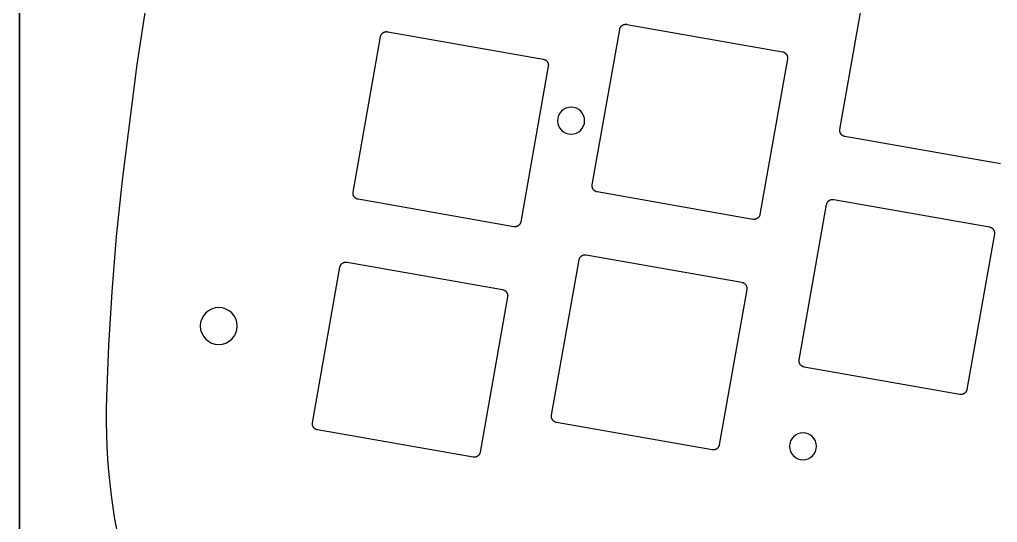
# Model space of a CAD drawing. Extents: x -770 to 754, y -86 to 233.
# Drawn here: x 144.7 to 224.2, y 108 to 149 of the extents above; entities that cross this region are included whole.
import ezdxf

# ---------------------------------------------------------------- set-up
doc = ezdxf.new("R2010")
doc.units = 0
doc.layers.add('2D_ACR_PLOT$CUT2', color=3, linetype='CONTINUOUS')
doc.layers.add('2D_ACR_PLOT$NOPRINT', color=200, linetype='CONTINUOUS')

msp = doc.modelspace()

# ---------------------------------------------------------------- linework, layer by layer
at = {"layer": '2D_ACR_PLOT$CUT2'}
for p, q in [((155.696, 154.783), (154.209, 145.316)), ((211.394, 140.022), (213.625, 152.676)), ((174.316, 147.932), (174.331, 147.94)), ((174.331, 147.94), (174.347, 147.946)), ((174.347, 147.946), (174.363, 147.952)), ((174.363, 147.952), (174.379, 147.957)), ((174.379, 147.957), (174.396, 147.962)), ((174.396, 147.962), (174.412, 147.966)), ((174.412, 147.966), (174.429, 147.97)), ((174.429, 147.97), (174.446, 147.973)), ((174.446, 147.973), (174.463, 147.976)), ((174.463, 147.976), (174.48, 147.978)), ((174.48, 147.978), (174.497, 147.979)), ((174.497, 147.979), (174.514, 147.98)), ((174.514, 147.98), (174.531, 147.98)), ((174.531, 147.98), (174.548, 147.98)), ((174.548, 147.98), (174.565, 147.979)), ((174.565, 147.979), (174.582, 147.977)), ((174.582, 147.977), (174.599, 147.975)), ((174.599, 147.975), (174.616, 147.973)), ((174.616, 147.973), (187.27, 145.741)), ((191.255, 135.513), (193.486, 148.167)), ((193.486, 148.167), (193.489, 148.184)), ((193.489, 148.184), (193.493, 148.201)), ((193.493, 148.201), (193.498, 148.217)), ((193.498, 148.217), (193.503, 148.234)), ((193.503, 148.234), (193.508, 148.25)), ((193.508, 148.25), (193.514, 148.266)), ((193.514, 148.266), (193.521, 148.282)), ((193.521, 148.282), (193.528, 148.297)), ((193.528, 148.297), (193.535, 148.312)), ((193.535, 148.312), (193.544, 148.327)), ((193.544, 148.327), (193.552, 148.342)), ((193.552, 148.342), (193.562, 148.356)), ((193.562, 148.356), (193.571, 148.37)), ((193.571, 148.37), (193.581, 148.384)), ((193.581, 148.384), (193.592, 148.398)), ((193.592, 148.398), (193.603, 148.411)), ((193.603, 148.411), (193.614, 148.423)), ((193.614, 148.423), (193.626, 148.436)), ((193.626, 148.436), (193.639, 148.447)), ((193.639, 148.447), (193.651, 148.459)), ((193.651, 148.459), (193.664, 148.47)), ((193.664, 148.47), (193.678, 148.48)), ((193.678, 148.48), (193.692, 148.49)), ((193.692, 148.49), (193.706, 148.5)), ((193.706, 148.5), (193.72, 148.509)), ((193.72, 148.509), (193.735, 148.517)), ((193.735, 148.517), (193.75, 148.525)), ((193.75, 148.525), (193.766, 148.533)), ((193.766, 148.533), (193.781, 148.54)), ((193.781, 148.54), (193.797, 148.546)), ((193.797, 148.546), (193.813, 148.552)), ((193.813, 148.552), (193.829, 148.558)), ((193.829, 148.558), (193.845, 148.563)), ((193.845, 148.563), (193.862, 148.567)), ((193.862, 148.567), (193.879, 148.571)), ((193.879, 148.571), (193.895, 148.574)), ((193.895, 148.574), (193.912, 148.576)), ((193.912, 148.576), (193.929, 148.578)), ((193.929, 148.578), (193.946, 148.58)), ((193.946, 148.58), (193.963, 148.58)), ((193.963, 148.58), (193.98, 148.581)), ((193.98, 148.581), (193.998, 148.58)), ((193.998, 148.58), (194.015, 148.579)), ((194.015, 148.579), (194.032, 148.578)), ((194.032, 148.578), (194.049, 148.576)), ((194.049, 148.576), (194.065, 148.573)), ((194.065, 148.573), (206.72, 146.342)), ((171.805, 134.912), (174.036, 147.567)), ((174.036, 147.567), (174.04, 147.584)), ((174.04, 147.584), (174.043, 147.6)), ((174.043, 147.6), (174.048, 147.617)), ((174.048, 147.617), (174.053, 147.633)), ((174.053, 147.633), (174.058, 147.649)), ((174.058, 147.649), (174.064, 147.665)), ((174.064, 147.665), (174.071, 147.681)), ((174.071, 147.681), (174.078, 147.697)), ((174.078, 147.697), (174.086, 147.712)), ((174.086, 147.712), (174.094, 147.727)), ((174.094, 147.727), (174.103, 147.742)), ((174.103, 147.742), (174.112, 147.756)), ((174.112, 147.756), (174.121, 147.77)), ((174.121, 147.77), (174.132, 147.784)), ((174.132, 147.784), (174.142, 147.797)), ((174.142, 147.797), (174.153, 147.81)), ((174.153, 147.81), (174.165, 147.823)), ((174.165, 147.823), (174.177, 147.835)), ((174.177, 147.835), (174.189, 147.847)), ((174.189, 147.847), (174.202, 147.858)), ((174.202, 147.858), (174.215, 147.869)), ((174.215, 147.869), (174.228, 147.88)), ((174.228, 147.88), (174.242, 147.89)), ((174.242, 147.89), (174.256, 147.899)), ((174.256, 147.899), (174.271, 147.908)), ((174.271, 147.908), (174.285, 147.917)), ((174.285, 147.917), (174.3, 147.925)), ((174.3, 147.925), (174.316, 147.932)), ((187.27, 145.741), (187.287, 145.738)), ((187.287, 145.738), (187.304, 145.734)), ((187.304, 145.734), (187.32, 145.73)), ((187.32, 145.73), (187.337, 145.725)), ((187.337, 145.725), (187.353, 145.719)), ((187.353, 145.719), (187.369, 145.713)), ((187.369, 145.713), (187.385, 145.707)), ((187.385, 145.707), (187.4, 145.699)), ((187.4, 145.699), (187.415, 145.692)), ((187.415, 145.692), (187.43, 145.684)), ((187.43, 145.684), (187.445, 145.675)), ((187.445, 145.675), (187.459, 145.666)), ((187.459, 145.666), (187.473, 145.656)), ((187.473, 145.656), (187.487, 145.646)), ((187.487, 145.646), (187.501, 145.635)), ((187.501, 145.635), (187.514, 145.624)), ((187.514, 145.624), (187.526, 145.613)), ((187.526, 145.613), (187.538, 145.601)), ((187.538, 145.601), (187.55, 145.589)), ((187.55, 145.589), (187.562, 145.576)), ((187.562, 145.576), (187.573, 145.563)), ((187.573, 145.563), (187.583, 145.549)), ((187.583, 145.549), (187.593, 145.536)), ((207.126, 145.762), (204.894, 133.108)), ((206.72, 146.342), (206.737, 146.338)), ((206.737, 146.338), (206.754, 146.335)), ((206.754, 146.335), (206.77, 146.33)), ((206.77, 146.33), (206.786, 146.325)), ((206.786, 146.325), (206.803, 146.32)), ((206.803, 146.32), (206.819, 146.314)), ((206.819, 146.314), (206.834, 146.307)), ((206.834, 146.307), (206.85, 146.3)), ((206.85, 146.3), (206.865, 146.292)), ((206.865, 146.292), (206.88, 146.284)), ((206.88, 146.284), (206.895, 146.275)), ((206.895, 146.275), (206.909, 146.266)), ((206.909, 146.266), (206.923, 146.257)), ((206.923, 146.257), (206.937, 146.246)), ((206.937, 146.246), (206.95, 146.236)), ((206.95, 146.236), (206.963, 146.225)), ((206.963, 146.225), (206.976, 146.213)), ((206.976, 146.213), (206.988, 146.201)), ((206.988, 146.201), (207, 146.189)), ((207, 146.189), (207.011, 146.176)), ((207.011, 146.176), (207.022, 146.163)), ((207.022, 146.163), (207.033, 146.15)), ((207.033, 146.15), (207.043, 146.136)), ((207.043, 146.136), (207.052, 146.122)), ((207.052, 146.122), (207.062, 146.107)), ((207.062, 146.107), (207.07, 146.093)), ((207.07, 146.093), (207.078, 146.078)), ((207.078, 146.078), (207.086, 146.062)), ((207.086, 146.062), (207.093, 146.047)), ((207.093, 146.047), (207.099, 146.031)), ((207.099, 146.031), (207.105, 146.015)), ((207.105, 146.015), (207.11, 145.999)), ((207.11, 145.999), (207.115, 145.982)), ((207.115, 145.982), (207.12, 145.966)), ((207.12, 145.966), (207.123, 145.949)), ((207.123, 145.949), (207.126, 145.932)), ((207.126, 145.932), (207.129, 145.915)), ((207.128, 145.779), (207.126, 145.762)), ((207.131, 145.796), (207.128, 145.779)), ((207.129, 145.915), (207.131, 145.898)), ((207.131, 145.898), (207.132, 145.881)), ((207.132, 145.813), (207.131, 145.796)), ((207.132, 145.881), (207.133, 145.864)), ((207.133, 145.83), (207.132, 145.813)), ((207.133, 145.864), (207.133, 145.847)), ((207.133, 145.847), (207.133, 145.83)), ((154.209, 145.316), (153.015, 135.904)), ((187.676, 145.162), (185.445, 132.507)), ((187.593, 145.536), (187.603, 145.521)), ((187.603, 145.521), (187.612, 145.507)), ((187.612, 145.507), (187.62, 145.492)), ((187.62, 145.492), (187.628, 145.477)), ((187.628, 145.477), (187.636, 145.462)), ((187.636, 145.462), (187.643, 145.446)), ((187.643, 145.446), (187.649, 145.43)), ((187.649, 145.43), (187.655, 145.414)), ((187.655, 145.414), (187.661, 145.398)), ((187.661, 145.398), (187.666, 145.382)), ((187.666, 145.382), (187.67, 145.365)), ((187.67, 145.365), (187.674, 145.349)), ((187.674, 145.349), (187.677, 145.332)), ((187.679, 145.179), (187.676, 145.162)), ((187.677, 145.332), (187.679, 145.315)), ((187.679, 145.315), (187.681, 145.298)), ((187.681, 145.196), (187.679, 145.179)), ((187.681, 145.298), (187.683, 145.281)), ((187.682, 145.213), (187.681, 145.196)), ((187.683, 145.23), (187.682, 145.213)), ((187.683, 145.281), (187.683, 145.264)), ((187.683, 145.264), (187.684, 145.247)), ((187.684, 145.247), (187.683, 145.23)), ((211.387, 139.971), (211.389, 139.988)), ((211.389, 139.988), (211.391, 140.005)), ((211.391, 140.005), (211.394, 140.022)), ((211.386, 139.954), (211.387, 139.971)), ((211.386, 139.937), (211.386, 139.954)), ((211.386, 139.92), (211.386, 139.937)), ((211.387, 139.903), (211.386, 139.92)), ((211.389, 139.885), (211.387, 139.903)), ((211.391, 139.869), (211.389, 139.885)), ((211.393, 139.852), (211.391, 139.869)), ((211.396, 139.835), (211.393, 139.852)), ((211.4, 139.818), (211.396, 139.835)), ((211.404, 139.802), (211.4, 139.818)), ((211.409, 139.785), (211.404, 139.802)), ((211.414, 139.769), (211.409, 139.785)), ((211.42, 139.753), (211.414, 139.769)), ((211.427, 139.737), (211.42, 139.753)), ((211.434, 139.722), (211.427, 139.737)), ((211.441, 139.706), (211.434, 139.722)), ((211.449, 139.691), (211.441, 139.706)), ((211.458, 139.677), (211.449, 139.691)), ((211.467, 139.662), (211.458, 139.677)), ((211.477, 139.648), (211.467, 139.662)), ((211.487, 139.634), (211.477, 139.648)), ((211.497, 139.621), (211.487, 139.634)), ((211.508, 139.608), (211.497, 139.621)), ((211.519, 139.595), (211.508, 139.608)), ((211.531, 139.583), (211.519, 139.595)), ((211.543, 139.571), (211.531, 139.583)), ((211.556, 139.559), (211.543, 139.571)), ((211.569, 139.548), (211.556, 139.559)), ((211.582, 139.537), (211.569, 139.548)), ((211.596, 139.527), (211.582, 139.537)), ((211.61, 139.518), (211.596, 139.527)), ((211.625, 139.509), (211.61, 139.518)), ((211.639, 139.5), (211.625, 139.509)), ((211.654, 139.492), (211.639, 139.5)), ((211.67, 139.484), (211.654, 139.492)), ((211.685, 139.477), (211.67, 139.484)), ((211.701, 139.47), (211.685, 139.477)), ((211.717, 139.464), (211.701, 139.47)), ((211.733, 139.459), (211.717, 139.464)), ((211.749, 139.454), (211.733, 139.459)), ((211.766, 139.449), (211.749, 139.454)), ((211.783, 139.446), (211.766, 139.449)), ((211.799, 139.442), (211.783, 139.446)), ((224.454, 137.211), (211.799, 139.442)), ((153.015, 135.904), (152.546, 131.297)), ((191.247, 135.428), (191.248, 135.445)), ((191.247, 135.411), (191.247, 135.428)), ((191.248, 135.394), (191.247, 135.411)), ((191.248, 135.462), (191.25, 135.479)), ((191.248, 135.445), (191.248, 135.462)), ((191.25, 135.377), (191.248, 135.394)), ((191.25, 135.479), (191.252, 135.496)), ((191.252, 135.36), (191.25, 135.377)), ((191.252, 135.496), (191.255, 135.513)), ((191.254, 135.343), (191.252, 135.36)), ((191.257, 135.326), (191.254, 135.343)), ((191.261, 135.309), (191.257, 135.326)), ((191.265, 135.293), (191.261, 135.309)), ((191.27, 135.276), (191.265, 135.293)), ((191.275, 135.26), (191.27, 135.276)), ((191.281, 135.244), (191.275, 135.26)), ((191.288, 135.228), (191.281, 135.244)), ((191.295, 135.213), (191.288, 135.228)), ((191.302, 135.197), (191.295, 135.213)), ((171.797, 134.827), (171.798, 134.844)), ((171.798, 134.81), (171.797, 134.827)), ((171.798, 134.844), (171.799, 134.861)), ((171.798, 134.793), (171.798, 134.81)), ((171.8, 134.776), (171.798, 134.793)), ((171.799, 134.861), (171.8, 134.878)), ((171.8, 134.878), (171.802, 134.895)), ((171.802, 134.759), (171.8, 134.776)), ((171.802, 134.895), (171.805, 134.912)), ((171.804, 134.742), (171.802, 134.759)), ((171.808, 134.725), (171.804, 134.742)), ((171.811, 134.709), (171.808, 134.725)), ((171.815, 134.692), (171.811, 134.709)), ((171.82, 134.676), (171.815, 134.692)), ((171.826, 134.66), (171.82, 134.676)), ((171.832, 134.644), (171.826, 134.66)), ((171.838, 134.628), (171.832, 134.644)), ((171.845, 134.612), (171.838, 134.628)), ((171.853, 134.597), (171.845, 134.612)), ((171.861, 134.582), (171.853, 134.597)), ((171.869, 134.567), (171.861, 134.582)), ((171.878, 134.553), (171.869, 134.567)), ((171.888, 134.539), (171.878, 134.553)), ((171.898, 134.525), (171.888, 134.539)), ((171.908, 134.511), (171.898, 134.525)), ((171.919, 134.498), (171.908, 134.511)), ((171.931, 134.485), (171.919, 134.498)), ((171.943, 134.473), (171.931, 134.485)), ((171.955, 134.461), (171.943, 134.473)), ((171.967, 134.45), (171.955, 134.461)), ((171.98, 134.439), (171.967, 134.45)), ((171.994, 134.428), (171.98, 134.439)), ((172.008, 134.418), (171.994, 134.428)), ((172.022, 134.408), (172.008, 134.418)), ((191.31, 135.182), (191.302, 135.197)), ((191.319, 135.168), (191.31, 135.182)), ((191.328, 135.153), (191.319, 135.168)), ((191.338, 135.139), (191.328, 135.153)), ((191.348, 135.125), (191.338, 135.139)), ((191.358, 135.112), (191.348, 135.125)), ((191.369, 135.099), (191.358, 135.112)), ((191.38, 135.086), (191.369, 135.099)), ((191.392, 135.074), (191.38, 135.086)), ((191.405, 135.062), (191.392, 135.074)), ((191.417, 135.05), (191.405, 135.062)), ((191.43, 135.039), (191.417, 135.05)), ((191.444, 135.029), (191.43, 135.039)), ((191.457, 135.018), (191.444, 135.029)), ((191.471, 135.009), (191.457, 135.018)), ((191.486, 135), (191.471, 135.009)), ((191.5, 134.991), (191.486, 135)), ((191.515, 134.983), (191.5, 134.991)), ((191.531, 134.975), (191.515, 134.983)), ((191.546, 134.968), (191.531, 134.975)), ((191.562, 134.961), (191.546, 134.968)), ((191.578, 134.955), (191.562, 134.961)), ((191.594, 134.95), (191.578, 134.955)), ((191.61, 134.945), (191.594, 134.95)), ((191.627, 134.94), (191.61, 134.945)), ((191.644, 134.937), (191.627, 134.94)), ((191.66, 134.933), (191.644, 134.937)), ((204.315, 132.702), (191.66, 134.933)), ((172.036, 134.399), (172.022, 134.408)), ((172.051, 134.39), (172.036, 134.399)), ((172.066, 134.382), (172.051, 134.39)), ((172.081, 134.375), (172.066, 134.382)), ((172.096, 134.368), (172.081, 134.375)), ((172.112, 134.361), (172.096, 134.368)), ((172.128, 134.355), (172.112, 134.361)), ((172.144, 134.349), (172.128, 134.355)), ((172.161, 134.344), (172.144, 134.349)), ((172.177, 134.34), (172.161, 134.344)), ((172.194, 134.336), (172.177, 134.34)), ((172.211, 134.333), (172.194, 134.336)), ((184.865, 132.102), (172.211, 134.333)), ((208.086, 121.261), (210.317, 133.916)), ((210.317, 133.916), (210.32, 133.933)), ((210.32, 133.933), (210.324, 133.949)), ((210.324, 133.949), (210.329, 133.966)), ((210.329, 133.966), (210.333, 133.982)), ((210.333, 133.982), (210.339, 133.998)), ((210.339, 133.998), (210.345, 134.014)), ((210.345, 134.014), (210.352, 134.03)), ((210.352, 134.03), (210.359, 134.045)), ((210.359, 134.045), (210.366, 134.061)), ((210.366, 134.061), (210.375, 134.076)), ((210.375, 134.076), (210.383, 134.09)), ((210.383, 134.09), (210.392, 134.105)), ((210.392, 134.105), (210.402, 134.119)), ((210.402, 134.119), (210.412, 134.133)), ((210.412, 134.133), (210.423, 134.146)), ((210.423, 134.146), (210.434, 134.159)), ((210.434, 134.159), (210.445, 134.172)), ((210.445, 134.172), (210.457, 134.184)), ((210.457, 134.184), (210.47, 134.196)), ((210.47, 134.196), (210.482, 134.207)), ((210.482, 134.207), (210.495, 134.218)), ((210.495, 134.218), (210.509, 134.228)), ((210.509, 134.228), (210.523, 134.239)), ((210.523, 134.239), (210.537, 134.248)), ((210.537, 134.248), (210.551, 134.257)), ((210.551, 134.257), (210.566, 134.266)), ((210.566, 134.266), (210.581, 134.274)), ((210.581, 134.274), (210.596, 134.281)), ((210.596, 134.281), (210.612, 134.288)), ((210.612, 134.288), (210.628, 134.295)), ((210.628, 134.295), (210.644, 134.301)), ((210.644, 134.301), (210.66, 134.306)), ((210.66, 134.306), (210.676, 134.311)), ((210.676, 134.311), (210.693, 134.315)), ((210.693, 134.315), (210.71, 134.319)), ((210.71, 134.319), (210.726, 134.322)), ((210.726, 134.322), (210.743, 134.325)), ((210.743, 134.325), (210.76, 134.327)), ((210.76, 134.327), (210.777, 134.328)), ((210.777, 134.328), (210.794, 134.329)), ((210.794, 134.329), (210.811, 134.329)), ((210.811, 134.329), (210.828, 134.329)), ((210.828, 134.329), (210.845, 134.328)), ((210.845, 134.328), (210.862, 134.326)), ((210.862, 134.326), (210.879, 134.324)), ((210.879, 134.324), (210.896, 134.321)), ((210.896, 134.321), (223.551, 132.09)), ((204.742, 132.828), (204.729, 132.816)), ((204.754, 132.84), (204.742, 132.828)), ((204.766, 132.852), (204.754, 132.84)), ((204.778, 132.864), (204.766, 132.852)), ((204.789, 132.877), (204.778, 132.864)), ((204.799, 132.891), (204.789, 132.877)), ((204.809, 132.905), (204.799, 132.891)), ((204.819, 132.919), (204.809, 132.905)), ((204.828, 132.933), (204.819, 132.919)), ((204.837, 132.948), (204.828, 132.933)), ((204.845, 132.963), (204.837, 132.948)), ((204.853, 132.978), (204.845, 132.963)), ((204.86, 132.994), (204.853, 132.978)), ((204.866, 133.009), (204.86, 132.994)), ((204.872, 133.025), (204.866, 133.009)), ((204.878, 133.041), (204.872, 133.025)), ((204.883, 133.058), (204.878, 133.041)), ((204.887, 133.074), (204.883, 133.058)), ((204.891, 133.091), (204.887, 133.074)), ((204.894, 133.108), (204.891, 133.091)), ((184.882, 132.099), (184.865, 132.102)), ((184.899, 132.097), (184.882, 132.099)), ((184.916, 132.095), (184.899, 132.097)), ((184.933, 132.094), (184.916, 132.095)), ((184.95, 132.094), (184.933, 132.094)), ((184.967, 132.094), (184.95, 132.094)), ((184.984, 132.095), (184.967, 132.094)), ((185.001, 132.096), (184.984, 132.095)), ((185.018, 132.098), (185.001, 132.096)), ((185.035, 132.101), (185.018, 132.098)), ((185.052, 132.104), (185.035, 132.101)), ((185.069, 132.108), (185.052, 132.104)), ((185.085, 132.112), (185.069, 132.108)), ((185.102, 132.117), (185.085, 132.112)), ((185.118, 132.122), (185.102, 132.117)), ((185.134, 132.128), (185.118, 132.122)), ((185.15, 132.135), (185.134, 132.128)), ((185.165, 132.142), (185.15, 132.135)), ((185.181, 132.149), (185.165, 132.142)), ((185.196, 132.157), (185.181, 132.149)), ((185.21, 132.166), (185.196, 132.157)), ((185.225, 132.175), (185.21, 132.166)), ((185.239, 132.184), (185.225, 132.175)), ((185.253, 132.194), (185.239, 132.184)), ((185.266, 132.205), (185.253, 132.194)), ((185.279, 132.216), (185.266, 132.205)), ((185.292, 132.227), (185.279, 132.216)), ((185.304, 132.239), (185.292, 132.227)), ((185.316, 132.251), (185.304, 132.239)), ((185.328, 132.264), (185.316, 132.251)), ((185.339, 132.277), (185.328, 132.264)), ((185.349, 132.29), (185.339, 132.277)), ((185.36, 132.304), (185.349, 132.29)), ((185.369, 132.318), (185.36, 132.304)), ((185.378, 132.333), (185.369, 132.318)), ((185.387, 132.347), (185.378, 132.333)), ((185.395, 132.362), (185.387, 132.347)), ((185.403, 132.378), (185.395, 132.362)), ((185.41, 132.393), (185.403, 132.378)), ((185.417, 132.409), (185.41, 132.393)), ((185.423, 132.425), (185.417, 132.409)), ((185.428, 132.441), (185.423, 132.425)), ((185.433, 132.457), (185.428, 132.441)), ((185.438, 132.474), (185.433, 132.457)), ((185.441, 132.49), (185.438, 132.474)), ((185.445, 132.507), (185.441, 132.49)), ((204.332, 132.699), (204.315, 132.702)), ((204.349, 132.697), (204.332, 132.699)), ((204.366, 132.696), (204.349, 132.697)), ((204.383, 132.695), (204.366, 132.696)), ((204.4, 132.694), (204.383, 132.695)), ((204.417, 132.695), (204.4, 132.694)), ((204.434, 132.695), (204.417, 132.695)), ((204.451, 132.697), (204.434, 132.695)), ((204.468, 132.699), (204.451, 132.697)), ((204.485, 132.701), (204.468, 132.699)), ((204.502, 132.705), (204.485, 132.701)), ((204.518, 132.708), (204.502, 132.705)), ((204.535, 132.712), (204.518, 132.708)), ((204.551, 132.717), (204.535, 132.712)), ((204.568, 132.723), (204.551, 132.717)), ((204.584, 132.729), (204.568, 132.723)), ((204.599, 132.735), (204.584, 132.729)), ((204.615, 132.742), (204.599, 132.735)), ((204.63, 132.75), (204.615, 132.742)), ((204.645, 132.758), (204.63, 132.75)), ((204.66, 132.766), (204.645, 132.758)), ((204.675, 132.775), (204.66, 132.766)), ((204.689, 132.785), (204.675, 132.775)), ((204.703, 132.795), (204.689, 132.785)), ((204.716, 132.805), (204.703, 132.795)), ((204.729, 132.816), (204.716, 132.805)), ((223.551, 132.09), (223.568, 132.087)), ((223.568, 132.087), (223.584, 132.083)), ((223.584, 132.083), (223.601, 132.078)), ((223.601, 132.078), (223.617, 132.074)), ((223.617, 132.074), (223.633, 132.068)), ((223.633, 132.068), (223.649, 132.062)), ((223.649, 132.062), (223.665, 132.055)), ((223.665, 132.055), (223.681, 132.048)), ((223.681, 132.048), (223.696, 132.041)), ((223.696, 132.041), (223.711, 132.032)), ((223.711, 132.032), (223.726, 132.024)), ((152.546, 131.297), (152.172, 126.799)), ((223.957, 131.511), (221.725, 118.856)), ((223.726, 132.024), (223.74, 132.015)), ((223.74, 132.015), (223.754, 132.005)), ((223.754, 132.005), (223.768, 131.995)), ((223.768, 131.995), (223.781, 131.984)), ((223.781, 131.984), (223.794, 131.973)), ((223.794, 131.973), (223.807, 131.962)), ((223.807, 131.962), (223.819, 131.95)), ((223.819, 131.95), (223.831, 131.937)), ((223.831, 131.937), (223.842, 131.925)), ((223.842, 131.925), (223.853, 131.912)), ((223.853, 131.912), (223.864, 131.898)), ((223.864, 131.898), (223.874, 131.884)), ((223.874, 131.884), (223.883, 131.87)), ((223.883, 131.87), (223.892, 131.856)), ((223.892, 131.856), (223.901, 131.841)), ((223.901, 131.841), (223.909, 131.826)), ((223.909, 131.826), (223.917, 131.811)), ((223.917, 131.811), (223.924, 131.795)), ((223.924, 131.795), (223.93, 131.779)), ((223.93, 131.779), (223.936, 131.763)), ((223.936, 131.763), (223.941, 131.747)), ((223.941, 131.747), (223.946, 131.731)), ((223.946, 131.731), (223.95, 131.714)), ((223.95, 131.714), (223.954, 131.697)), ((223.954, 131.697), (223.957, 131.681)), ((223.957, 131.681), (223.96, 131.664)), ((223.959, 131.528), (223.957, 131.511)), ((223.961, 131.545), (223.959, 131.528)), ((223.96, 131.664), (223.962, 131.647)), ((223.963, 131.562), (223.961, 131.545)), ((223.962, 131.647), (223.963, 131.63)), ((223.963, 131.63), (223.964, 131.613)), ((223.964, 131.579), (223.963, 131.562)), ((223.964, 131.613), (223.964, 131.596)), ((223.964, 131.596), (223.964, 131.579)), ((190.284, 129.637), (190.295, 129.65)), ((190.295, 129.65), (190.306, 129.663)), ((190.306, 129.663), (190.318, 129.675)), ((190.318, 129.675), (190.331, 129.687)), ((190.331, 129.687), (190.343, 129.698)), ((190.343, 129.698), (190.356, 129.709)), ((190.356, 129.709), (190.37, 129.72)), ((190.37, 129.72), (190.384, 129.73)), ((190.384, 129.73), (190.398, 129.739)), ((190.398, 129.739), (190.412, 129.748)), ((190.412, 129.748), (190.427, 129.757)), ((190.427, 129.757), (190.442, 129.765)), ((190.442, 129.765), (190.458, 129.772)), ((190.458, 129.772), (190.473, 129.779)), ((190.473, 129.779), (190.489, 129.786)), ((190.489, 129.786), (190.505, 129.792)), ((190.505, 129.792), (190.521, 129.797)), ((190.521, 129.797), (190.537, 129.802)), ((190.537, 129.802), (190.554, 129.806)), ((190.554, 129.806), (190.571, 129.81)), ((190.571, 129.81), (190.587, 129.813)), ((190.587, 129.813), (190.604, 129.816)), ((190.604, 129.816), (190.621, 129.818)), ((190.621, 129.818), (190.638, 129.819)), ((190.638, 129.819), (190.655, 129.82)), ((190.655, 129.82), (190.672, 129.82)), ((190.672, 129.82), (190.69, 129.82)), ((190.69, 129.82), (190.707, 129.819)), ((190.707, 129.819), (190.724, 129.817)), ((190.724, 129.817), (190.741, 129.815)), ((190.741, 129.815), (190.757, 129.812)), ((190.757, 129.812), (203.412, 127.581)), ((170.735, 128.84), (170.74, 128.856)), ((170.74, 128.856), (170.745, 128.873)), ((170.745, 128.873), (170.75, 128.889)), ((170.75, 128.889), (170.756, 128.905)), ((170.756, 128.905), (170.763, 128.92)), ((170.763, 128.92), (170.77, 128.936)), ((170.77, 128.936), (170.778, 128.951)), ((170.778, 128.951), (170.786, 128.966)), ((170.786, 128.966), (170.795, 128.981)), ((170.795, 128.981), (170.804, 128.995)), ((170.804, 128.995), (170.813, 129.009)), ((170.813, 129.009), (170.824, 129.023)), ((170.824, 129.023), (170.834, 129.037)), ((170.834, 129.037), (170.845, 129.05)), ((170.845, 129.05), (170.857, 129.062)), ((170.857, 129.062), (170.869, 129.074)), ((170.869, 129.074), (170.881, 129.086)), ((170.881, 129.086), (170.894, 129.098)), ((170.894, 129.098), (170.907, 129.109)), ((170.907, 129.109), (170.92, 129.119)), ((170.92, 129.119), (170.934, 129.129)), ((170.934, 129.129), (170.948, 129.139)), ((170.948, 129.139), (170.963, 129.148)), ((170.963, 129.148), (170.977, 129.156)), ((170.977, 129.156), (170.992, 129.164)), ((170.992, 129.164), (171.008, 129.172)), ((171.008, 129.172), (171.023, 129.179)), ((171.023, 129.179), (171.039, 129.185)), ((171.039, 129.185), (171.055, 129.191)), ((171.055, 129.191), (171.071, 129.197)), ((171.071, 129.197), (171.088, 129.202)), ((171.088, 129.202), (171.104, 129.206)), ((171.104, 129.206), (171.121, 129.209)), ((171.121, 129.209), (171.138, 129.213)), ((171.138, 129.213), (171.155, 129.215)), ((171.155, 129.215), (171.172, 129.217)), ((171.172, 129.217), (171.189, 129.219)), ((171.189, 129.219), (171.206, 129.219)), ((171.206, 129.219), (171.223, 129.22)), ((171.223, 129.22), (171.24, 129.219)), ((171.24, 129.219), (171.257, 129.218)), ((171.257, 129.218), (171.274, 129.217)), ((171.274, 129.217), (171.291, 129.215)), ((171.291, 129.215), (171.308, 129.212)), ((171.308, 129.212), (183.962, 126.981)), ((187.947, 116.752), (190.178, 129.407)), ((190.178, 129.407), (190.181, 129.424)), ((190.181, 129.424), (190.185, 129.44)), ((190.185, 129.44), (190.19, 129.457)), ((190.19, 129.457), (190.195, 129.473)), ((190.195, 129.473), (190.2, 129.489)), ((190.2, 129.489), (190.206, 129.505)), ((190.206, 129.505), (190.213, 129.521)), ((190.213, 129.521), (190.22, 129.536)), ((190.22, 129.536), (190.227, 129.552)), ((190.227, 129.552), (190.236, 129.567)), ((190.236, 129.567), (190.244, 129.581)), ((190.244, 129.581), (190.254, 129.596)), ((190.254, 129.596), (190.263, 129.61)), ((190.263, 129.61), (190.273, 129.624)), ((190.273, 129.624), (190.284, 129.637)), ((168.497, 116.152), (170.728, 128.806)), ((170.728, 128.806), (170.732, 128.823)), ((170.732, 128.823), (170.735, 128.84)), ((203.412, 127.581), (203.429, 127.578)), ((203.429, 127.578), (203.446, 127.574)), ((203.446, 127.574), (203.462, 127.57)), ((203.462, 127.57), (203.478, 127.565)), ((203.478, 127.565), (203.495, 127.559)), ((203.495, 127.559), (203.511, 127.553)), ((203.511, 127.553), (203.526, 127.546)), ((203.526, 127.546), (203.542, 127.539)), ((203.542, 127.539), (203.557, 127.532)), ((203.557, 127.532), (203.572, 127.524)), ((203.572, 127.524), (203.587, 127.515)), ((203.587, 127.515), (203.601, 127.506)), ((203.601, 127.506), (203.615, 127.496)), ((203.615, 127.496), (203.629, 127.486)), ((203.629, 127.486), (203.642, 127.475)), ((203.642, 127.475), (203.655, 127.464)), ((203.655, 127.464), (203.668, 127.453)), ((203.668, 127.453), (203.68, 127.441)), ((203.68, 127.441), (203.692, 127.429)), ((203.692, 127.429), (203.703, 127.416)), ((203.703, 127.416), (203.714, 127.403)), ((203.714, 127.403), (203.725, 127.389)), ((203.725, 127.389), (203.735, 127.375)), ((203.735, 127.375), (203.744, 127.361)), ((203.744, 127.361), (203.754, 127.347)), ((203.754, 127.347), (203.762, 127.332)), ((203.762, 127.332), (203.77, 127.317)), ((203.77, 127.317), (203.778, 127.302)), ((203.778, 127.302), (203.785, 127.286)), ((203.785, 127.286), (203.791, 127.27)), ((203.791, 127.27), (203.797, 127.254)), ((152.172, 126.799), (151.898, 122.441)), ((183.962, 126.981), (183.979, 126.977)), ((183.979, 126.977), (183.996, 126.974)), ((183.996, 126.974), (184.012, 126.969)), ((184.012, 126.969), (184.029, 126.964)), ((184.029, 126.964), (184.045, 126.959)), ((184.045, 126.959), (184.061, 126.953)), ((184.061, 126.953), (184.077, 126.946)), ((184.077, 126.946), (184.092, 126.939)), ((184.092, 126.939), (184.107, 126.931)), ((184.107, 126.931), (184.122, 126.923)), ((184.122, 126.923), (184.137, 126.914)), ((184.137, 126.914), (184.151, 126.905)), ((184.151, 126.905), (184.165, 126.896)), ((184.165, 126.896), (184.179, 126.885)), ((184.179, 126.885), (184.193, 126.875)), ((184.193, 126.875), (184.206, 126.864)), ((184.206, 126.864), (184.218, 126.852)), ((184.218, 126.852), (184.23, 126.84)), ((184.23, 126.84), (184.242, 126.828)), ((184.242, 126.828), (184.254, 126.815)), ((184.254, 126.815), (184.265, 126.802)), ((184.265, 126.802), (184.275, 126.789)), ((184.275, 126.789), (184.285, 126.775)), ((184.285, 126.775), (184.295, 126.761)), ((184.295, 126.761), (184.304, 126.746)), ((184.304, 126.746), (184.312, 126.732)), ((184.312, 126.732), (184.32, 126.717)), ((184.32, 126.717), (184.328, 126.701)), ((184.328, 126.701), (184.335, 126.686)), ((184.335, 126.686), (184.341, 126.67)), ((184.341, 126.67), (184.347, 126.654)), ((184.347, 126.654), (184.353, 126.638)), ((184.353, 126.638), (184.358, 126.621)), ((184.358, 126.621), (184.362, 126.605)), ((184.362, 126.605), (184.366, 126.588)), ((184.366, 126.588), (184.369, 126.571)), ((184.369, 126.571), (184.371, 126.554)), ((184.371, 126.554), (184.373, 126.537)), ((184.373, 126.537), (184.375, 126.52)), ((184.375, 126.469), (184.374, 126.452)), ((184.375, 126.52), (184.375, 126.503)), ((184.375, 126.503), (184.376, 126.486)), ((184.376, 126.486), (184.375, 126.469)), ((203.818, 127.002), (201.586, 114.347)), ((203.797, 127.254), (203.802, 127.238)), ((203.802, 127.238), (203.807, 127.222)), ((203.807, 127.222), (203.812, 127.205)), ((203.812, 127.205), (203.815, 127.189)), ((203.815, 127.189), (203.818, 127.172)), ((203.818, 127.172), (203.821, 127.155)), ((203.82, 127.019), (203.818, 127.002)), ((203.823, 127.036), (203.82, 127.019)), ((203.821, 127.155), (203.823, 127.138)), ((203.823, 127.138), (203.824, 127.121)), ((203.824, 127.053), (203.823, 127.036)), ((203.824, 127.121), (203.825, 127.104)), ((203.825, 127.07), (203.824, 127.053)), ((203.825, 127.104), (203.825, 127.087)), ((203.825, 127.087), (203.825, 127.07)), ((184.368, 126.401), (182.137, 113.747)), ((184.371, 126.418), (184.368, 126.401)), ((184.373, 126.435), (184.371, 126.418)), ((184.374, 126.452), (184.373, 126.435)), ((151.898, 122.441), (151.733, 118.255)), ((208.078, 121.193), (208.079, 121.21)), ((208.078, 121.176), (208.078, 121.193)), ((208.078, 121.159), (208.078, 121.176)), ((208.079, 121.142), (208.078, 121.159)), ((208.079, 121.21), (208.081, 121.227)), ((208.081, 121.125), (208.079, 121.142)), ((208.081, 121.227), (208.083, 121.244)), ((208.083, 121.108), (208.081, 121.125)), ((208.083, 121.244), (208.086, 121.261)), ((208.085, 121.091), (208.083, 121.108)), ((208.088, 121.074), (208.085, 121.091)), ((208.092, 121.058), (208.088, 121.074)), ((208.096, 121.041), (208.092, 121.058)), ((208.101, 121.025), (208.096, 121.041)), ((208.106, 121.009), (208.101, 121.025)), ((208.112, 120.992), (208.106, 121.009)), ((208.119, 120.977), (208.112, 120.992)), ((208.126, 120.961), (208.119, 120.977)), ((208.133, 120.946), (208.126, 120.961)), ((208.141, 120.931), (208.133, 120.946)), ((208.15, 120.916), (208.141, 120.931)), ((208.159, 120.902), (208.15, 120.916)), ((208.169, 120.887), (208.159, 120.902)), ((208.179, 120.874), (208.169, 120.887)), ((208.189, 120.86), (208.179, 120.874)), ((208.2, 120.847), (208.189, 120.86)), ((208.211, 120.834), (208.2, 120.847)), ((208.223, 120.822), (208.211, 120.834)), ((208.235, 120.81), (208.223, 120.822)), ((208.248, 120.799), (208.235, 120.81)), ((208.261, 120.788), (208.248, 120.799)), ((208.274, 120.777), (208.261, 120.788)), ((208.288, 120.767), (208.274, 120.777)), ((208.302, 120.757), (208.288, 120.767)), ((208.317, 120.748), (208.302, 120.757)), ((208.331, 120.739), (208.317, 120.748)), ((208.346, 120.731), (208.331, 120.739)), ((208.362, 120.723), (208.346, 120.731)), ((208.377, 120.716), (208.362, 120.723)), ((208.393, 120.71), (208.377, 120.716)), ((208.409, 120.704), (208.393, 120.71)), ((208.425, 120.698), (208.409, 120.704)), ((208.441, 120.693), (208.425, 120.698)), ((208.458, 120.689), (208.441, 120.693)), ((208.475, 120.685), (208.458, 120.689)), ((208.491, 120.682), (208.475, 120.685)), ((221.146, 118.45), (208.491, 120.682)), ((221.476, 118.506), (221.461, 118.498)), ((221.491, 118.515), (221.476, 118.506)), ((221.506, 118.524), (221.491, 118.515)), ((221.52, 118.533), (221.506, 118.524)), ((221.533, 118.543), (221.52, 118.533)), ((221.547, 118.554), (221.533, 118.543)), ((221.56, 118.565), (221.547, 118.554)), ((221.573, 118.576), (221.56, 118.565)), ((221.585, 118.588), (221.573, 118.576)), ((221.597, 118.6), (221.585, 118.588)), ((221.608, 118.613), (221.597, 118.6)), ((221.62, 118.626), (221.608, 118.613)), ((221.63, 118.639), (221.62, 118.626)), ((221.64, 118.653), (221.63, 118.639)), ((221.65, 118.667), (221.64, 118.653)), ((221.659, 118.681), (221.65, 118.667)), ((221.668, 118.696), (221.659, 118.681)), ((221.676, 118.711), (221.668, 118.696)), ((221.684, 118.726), (221.676, 118.711)), ((221.691, 118.742), (221.684, 118.726)), ((221.697, 118.758), (221.691, 118.742)), ((221.703, 118.774), (221.697, 118.758)), ((221.709, 118.79), (221.703, 118.774)), ((221.714, 118.806), (221.709, 118.79)), ((221.718, 118.823), (221.714, 118.806)), ((221.722, 118.839), (221.718, 118.823)), ((221.725, 118.856), (221.722, 118.839)), ((151.733, 118.255), (151.715, 117.226)), ((221.163, 118.448), (221.146, 118.45)), ((221.18, 118.446), (221.163, 118.448)), ((221.197, 118.444), (221.18, 118.446)), ((221.214, 118.443), (221.197, 118.444)), ((221.231, 118.443), (221.214, 118.443)), ((221.248, 118.443), (221.231, 118.443)), ((221.265, 118.444), (221.248, 118.443)), ((221.282, 118.445), (221.265, 118.444)), ((221.299, 118.447), (221.282, 118.445)), ((221.316, 118.45), (221.299, 118.447)), ((221.333, 118.453), (221.316, 118.45)), ((221.349, 118.457), (221.333, 118.453)), ((221.366, 118.461), (221.349, 118.457)), ((221.382, 118.466), (221.366, 118.461)), ((221.399, 118.471), (221.382, 118.466)), ((221.415, 118.477), (221.399, 118.471)), ((221.43, 118.483), (221.415, 118.477)), ((221.446, 118.49), (221.43, 118.483)), ((221.461, 118.498), (221.446, 118.49)), ((151.715, 117.226), (151.716, 116.204)), ((151.716, 116.204), (151.737, 115.189)), ((168.492, 116.118), (168.494, 116.135)), ((168.494, 116.135), (168.497, 116.152)), ((187.939, 116.667), (187.94, 116.684)), ((187.939, 116.65), (187.939, 116.667)), ((187.94, 116.633), (187.939, 116.65)), ((187.94, 116.701), (187.942, 116.718)), ((187.94, 116.684), (187.94, 116.701)), ((187.942, 116.616), (187.94, 116.633)), ((187.942, 116.718), (187.944, 116.735)), ((187.944, 116.599), (187.942, 116.616)), ((187.944, 116.735), (187.947, 116.752)), ((187.946, 116.582), (187.944, 116.599)), ((187.949, 116.565), (187.946, 116.582)), ((187.953, 116.549), (187.949, 116.565)), ((187.957, 116.532), (187.953, 116.549)), ((187.962, 116.516), (187.957, 116.532)), ((187.967, 116.5), (187.962, 116.516)), ((187.973, 116.484), (187.967, 116.5)), ((187.98, 116.468), (187.973, 116.484)), ((187.987, 116.452), (187.98, 116.468)), ((187.994, 116.437), (187.987, 116.452)), ((188.002, 116.422), (187.994, 116.437)), ((188.011, 116.407), (188.002, 116.422)), ((188.02, 116.393), (188.011, 116.407)), ((188.03, 116.378), (188.02, 116.393)), ((188.04, 116.365), (188.03, 116.378)), ((188.05, 116.351), (188.04, 116.365)), ((188.061, 116.338), (188.05, 116.351)), ((188.072, 116.325), (188.061, 116.338)), ((188.084, 116.313), (188.072, 116.325)), ((188.097, 116.301), (188.084, 116.313)), ((188.109, 116.29), (188.097, 116.301)), ((188.122, 116.279), (188.109, 116.29)), ((188.136, 116.268), (188.122, 116.279)), ((188.149, 116.258), (188.136, 116.268)), ((188.163, 116.248), (188.149, 116.258)), ((188.178, 116.239), (188.163, 116.248)), ((188.192, 116.23), (188.178, 116.239)), ((188.207, 116.222), (188.192, 116.23)), ((188.223, 116.215), (188.207, 116.222)), ((188.238, 116.207), (188.223, 116.215)), ((188.254, 116.201), (188.238, 116.207)), ((188.27, 116.195), (188.254, 116.201)), ((188.286, 116.189), (188.27, 116.195)), ((188.302, 116.184), (188.286, 116.189)), ((188.319, 116.18), (188.302, 116.184)), ((188.336, 116.176), (188.319, 116.18)), ((188.352, 116.173), (188.336, 116.176)), ((201.007, 113.941), (188.352, 116.173)), ((168.489, 116.067), (168.49, 116.084)), ((168.49, 116.05), (168.489, 116.067)), ((168.49, 116.084), (168.491, 116.101)), ((168.49, 116.033), (168.49, 116.05)), ((168.492, 116.016), (168.49, 116.033)), ((168.491, 116.101), (168.492, 116.118)), ((168.494, 115.999), (168.492, 116.016)), ((168.496, 115.982), (168.494, 115.999)), ((168.499, 115.965), (168.496, 115.982)), ((168.503, 115.948), (168.499, 115.965)), ((168.507, 115.932), (168.503, 115.948)), ((168.512, 115.915), (168.507, 115.932)), ((168.518, 115.899), (168.512, 115.915)), ((168.524, 115.883), (168.518, 115.899)), ((168.53, 115.867), (168.524, 115.883)), ((168.537, 115.852), (168.53, 115.867)), ((168.545, 115.836), (168.537, 115.852)), ((168.553, 115.821), (168.545, 115.836)), ((168.561, 115.807), (168.553, 115.821)), ((168.57, 115.792), (168.561, 115.807)), ((168.58, 115.778), (168.57, 115.792)), ((168.59, 115.764), (168.58, 115.778)), ((168.6, 115.751), (168.59, 115.764)), ((168.611, 115.738), (168.6, 115.751)), ((168.623, 115.725), (168.611, 115.738)), ((168.635, 115.713), (168.623, 115.725)), ((168.647, 115.701), (168.635, 115.713)), ((168.659, 115.689), (168.647, 115.701)), ((168.672, 115.678), (168.659, 115.689)), ((168.686, 115.668), (168.672, 115.678)), ((168.7, 115.657), (168.686, 115.668)), ((168.714, 115.648), (168.7, 115.657)), ((168.728, 115.639), (168.714, 115.648)), ((168.743, 115.63), (168.728, 115.639)), ((168.758, 115.622), (168.743, 115.63)), ((168.773, 115.614), (168.758, 115.622)), ((168.788, 115.607), (168.773, 115.614)), ((168.804, 115.6), (168.788, 115.607)), ((168.82, 115.594), (168.804, 115.6)), ((168.836, 115.589), (168.82, 115.594)), ((168.853, 115.584), (168.836, 115.589)), ((168.869, 115.579), (168.853, 115.584)), ((168.886, 115.576), (168.869, 115.579)), ((168.903, 115.572), (168.886, 115.576)), ((181.557, 113.341), (168.903, 115.572)), ((151.737, 115.189), (151.776, 114.18)), ((151.776, 114.18), (151.835, 113.179)), ((182.137, 113.747), (182.133, 113.73)), ((201.024, 113.939), (201.007, 113.941)), ((201.041, 113.937), (201.024, 113.939)), ((201.058, 113.935), (201.041, 113.937)), ((201.075, 113.934), (201.058, 113.935)), ((201.092, 113.934), (201.075, 113.934)), ((201.109, 113.934), (201.092, 113.934)), ((201.126, 113.935), (201.109, 113.934)), ((201.143, 113.936), (201.126, 113.935)), ((201.16, 113.938), (201.143, 113.936)), ((201.177, 113.941), (201.16, 113.938)), ((201.194, 113.944), (201.177, 113.941)), ((201.211, 113.948), (201.194, 113.944)), ((201.227, 113.952), (201.211, 113.948)), ((201.243, 113.957), (201.227, 113.952)), ((201.26, 113.962), (201.243, 113.957)), ((201.276, 113.968), (201.26, 113.962)), ((201.291, 113.975), (201.276, 113.968)), ((201.307, 113.982), (201.291, 113.975)), ((201.322, 113.989), (201.307, 113.982)), ((201.337, 113.997), (201.322, 113.989)), ((201.352, 114.006), (201.337, 113.997)), ((201.367, 114.015), (201.352, 114.006)), ((201.381, 114.024), (201.367, 114.015)), ((201.395, 114.034), (201.381, 114.024)), ((201.408, 114.045), (201.395, 114.034)), ((201.421, 114.056), (201.408, 114.045)), ((201.434, 114.067), (201.421, 114.056)), ((201.446, 114.079), (201.434, 114.067)), ((201.458, 114.091), (201.446, 114.079)), ((201.47, 114.104), (201.458, 114.091)), ((201.481, 114.117), (201.47, 114.104)), ((201.491, 114.13), (201.481, 114.117)), ((201.501, 114.144), (201.491, 114.13)), ((201.511, 114.158), (201.501, 114.144)), ((201.52, 114.172), (201.511, 114.158)), ((201.529, 114.187), (201.52, 114.172)), ((201.537, 114.202), (201.529, 114.187)), ((201.545, 114.217), (201.537, 114.202)), ((201.552, 114.233), (201.545, 114.217)), ((201.558, 114.249), (201.552, 114.233)), ((201.564, 114.265), (201.558, 114.249)), ((201.57, 114.281), (201.564, 114.265)), ((201.575, 114.297), (201.57, 114.281)), ((201.579, 114.314), (201.575, 114.297)), ((201.583, 114.33), (201.579, 114.314)), ((201.586, 114.347), (201.583, 114.33)), ((151.835, 113.179), (151.912, 112.185)), ((181.574, 113.338), (181.557, 113.341)), ((181.591, 113.336), (181.574, 113.338)), ((181.608, 113.335), (181.591, 113.336)), ((181.625, 113.334), (181.608, 113.335)), ((181.642, 113.333), (181.625, 113.334)), ((181.659, 113.334), (181.642, 113.333)), ((181.676, 113.334), (181.659, 113.334)), ((181.693, 113.336), (181.676, 113.334)), ((181.71, 113.338), (181.693, 113.336)), ((181.727, 113.34), (181.71, 113.338)), ((181.744, 113.343), (181.727, 113.34)), ((181.761, 113.347), (181.744, 113.343)), ((181.777, 113.351), (181.761, 113.347)), ((181.794, 113.356), (181.777, 113.351)), ((181.81, 113.362), (181.794, 113.356)), ((181.826, 113.368), (181.81, 113.362)), ((181.842, 113.374), (181.826, 113.368)), ((181.857, 113.381), (181.842, 113.374)), ((181.873, 113.389), (181.857, 113.381)), ((181.888, 113.397), (181.873, 113.389)), ((181.902, 113.405), (181.888, 113.397)), ((181.917, 113.414), (181.902, 113.405)), ((181.931, 113.424), (181.917, 113.414)), ((181.945, 113.434), (181.931, 113.424)), ((181.958, 113.444), (181.945, 113.434)), ((181.971, 113.455), (181.958, 113.444)), ((181.984, 113.467), (181.971, 113.455)), ((181.996, 113.479), (181.984, 113.467)), ((182.008, 113.491), (181.996, 113.479)), ((182.02, 113.503), (182.008, 113.491)), ((182.031, 113.516), (182.02, 113.503)), ((182.041, 113.53), (182.031, 113.516)), ((182.052, 113.544), (182.041, 113.53)), ((182.061, 113.558), (182.052, 113.544)), ((182.07, 113.572), (182.061, 113.558)), ((182.079, 113.587), (182.07, 113.572)), ((182.087, 113.602), (182.079, 113.587)), ((182.095, 113.617), (182.087, 113.602)), ((182.102, 113.632), (182.095, 113.617)), ((182.109, 113.648), (182.102, 113.632)), ((182.115, 113.664), (182.109, 113.648)), ((182.12, 113.68), (182.115, 113.664)), ((182.125, 113.697), (182.12, 113.68)), ((182.13, 113.713), (182.125, 113.697)), ((182.133, 113.73), (182.13, 113.713)), ((151.912, 112.185), (152.009, 111.199)), ((152.009, 111.199), (152.124, 110.221)), ((152.124, 110.221), (152.258, 109.252)), ((152.258, 109.252), (152.41, 108.29)), ((152.41, 108.29), (152.581, 107.337))]:
    msp.add_line(p, q, dxfattribs=at)
at = {"layer": '2D_ACR_PLOT$CUT2', "extrusion": (0, 0, -1)}
for centre, radius in [((-189.534, 140.728), 1.1), ((-160.874, 124.02), 1.5), ((-208.399, 114.235), 1.1)]:
    msp.add_circle(centre, radius, dxfattribs=at)
at = {"layer": '2D_ACR_PLOT$NOPRINT'}
for p, q in [((144.675, -86.289), (144.675, 218.511)), ((144.675, 218.511), (144.675, -86.289))]:
    msp.add_line(p, q, dxfattribs=at)

doc.saveas('drawing.dxf')
